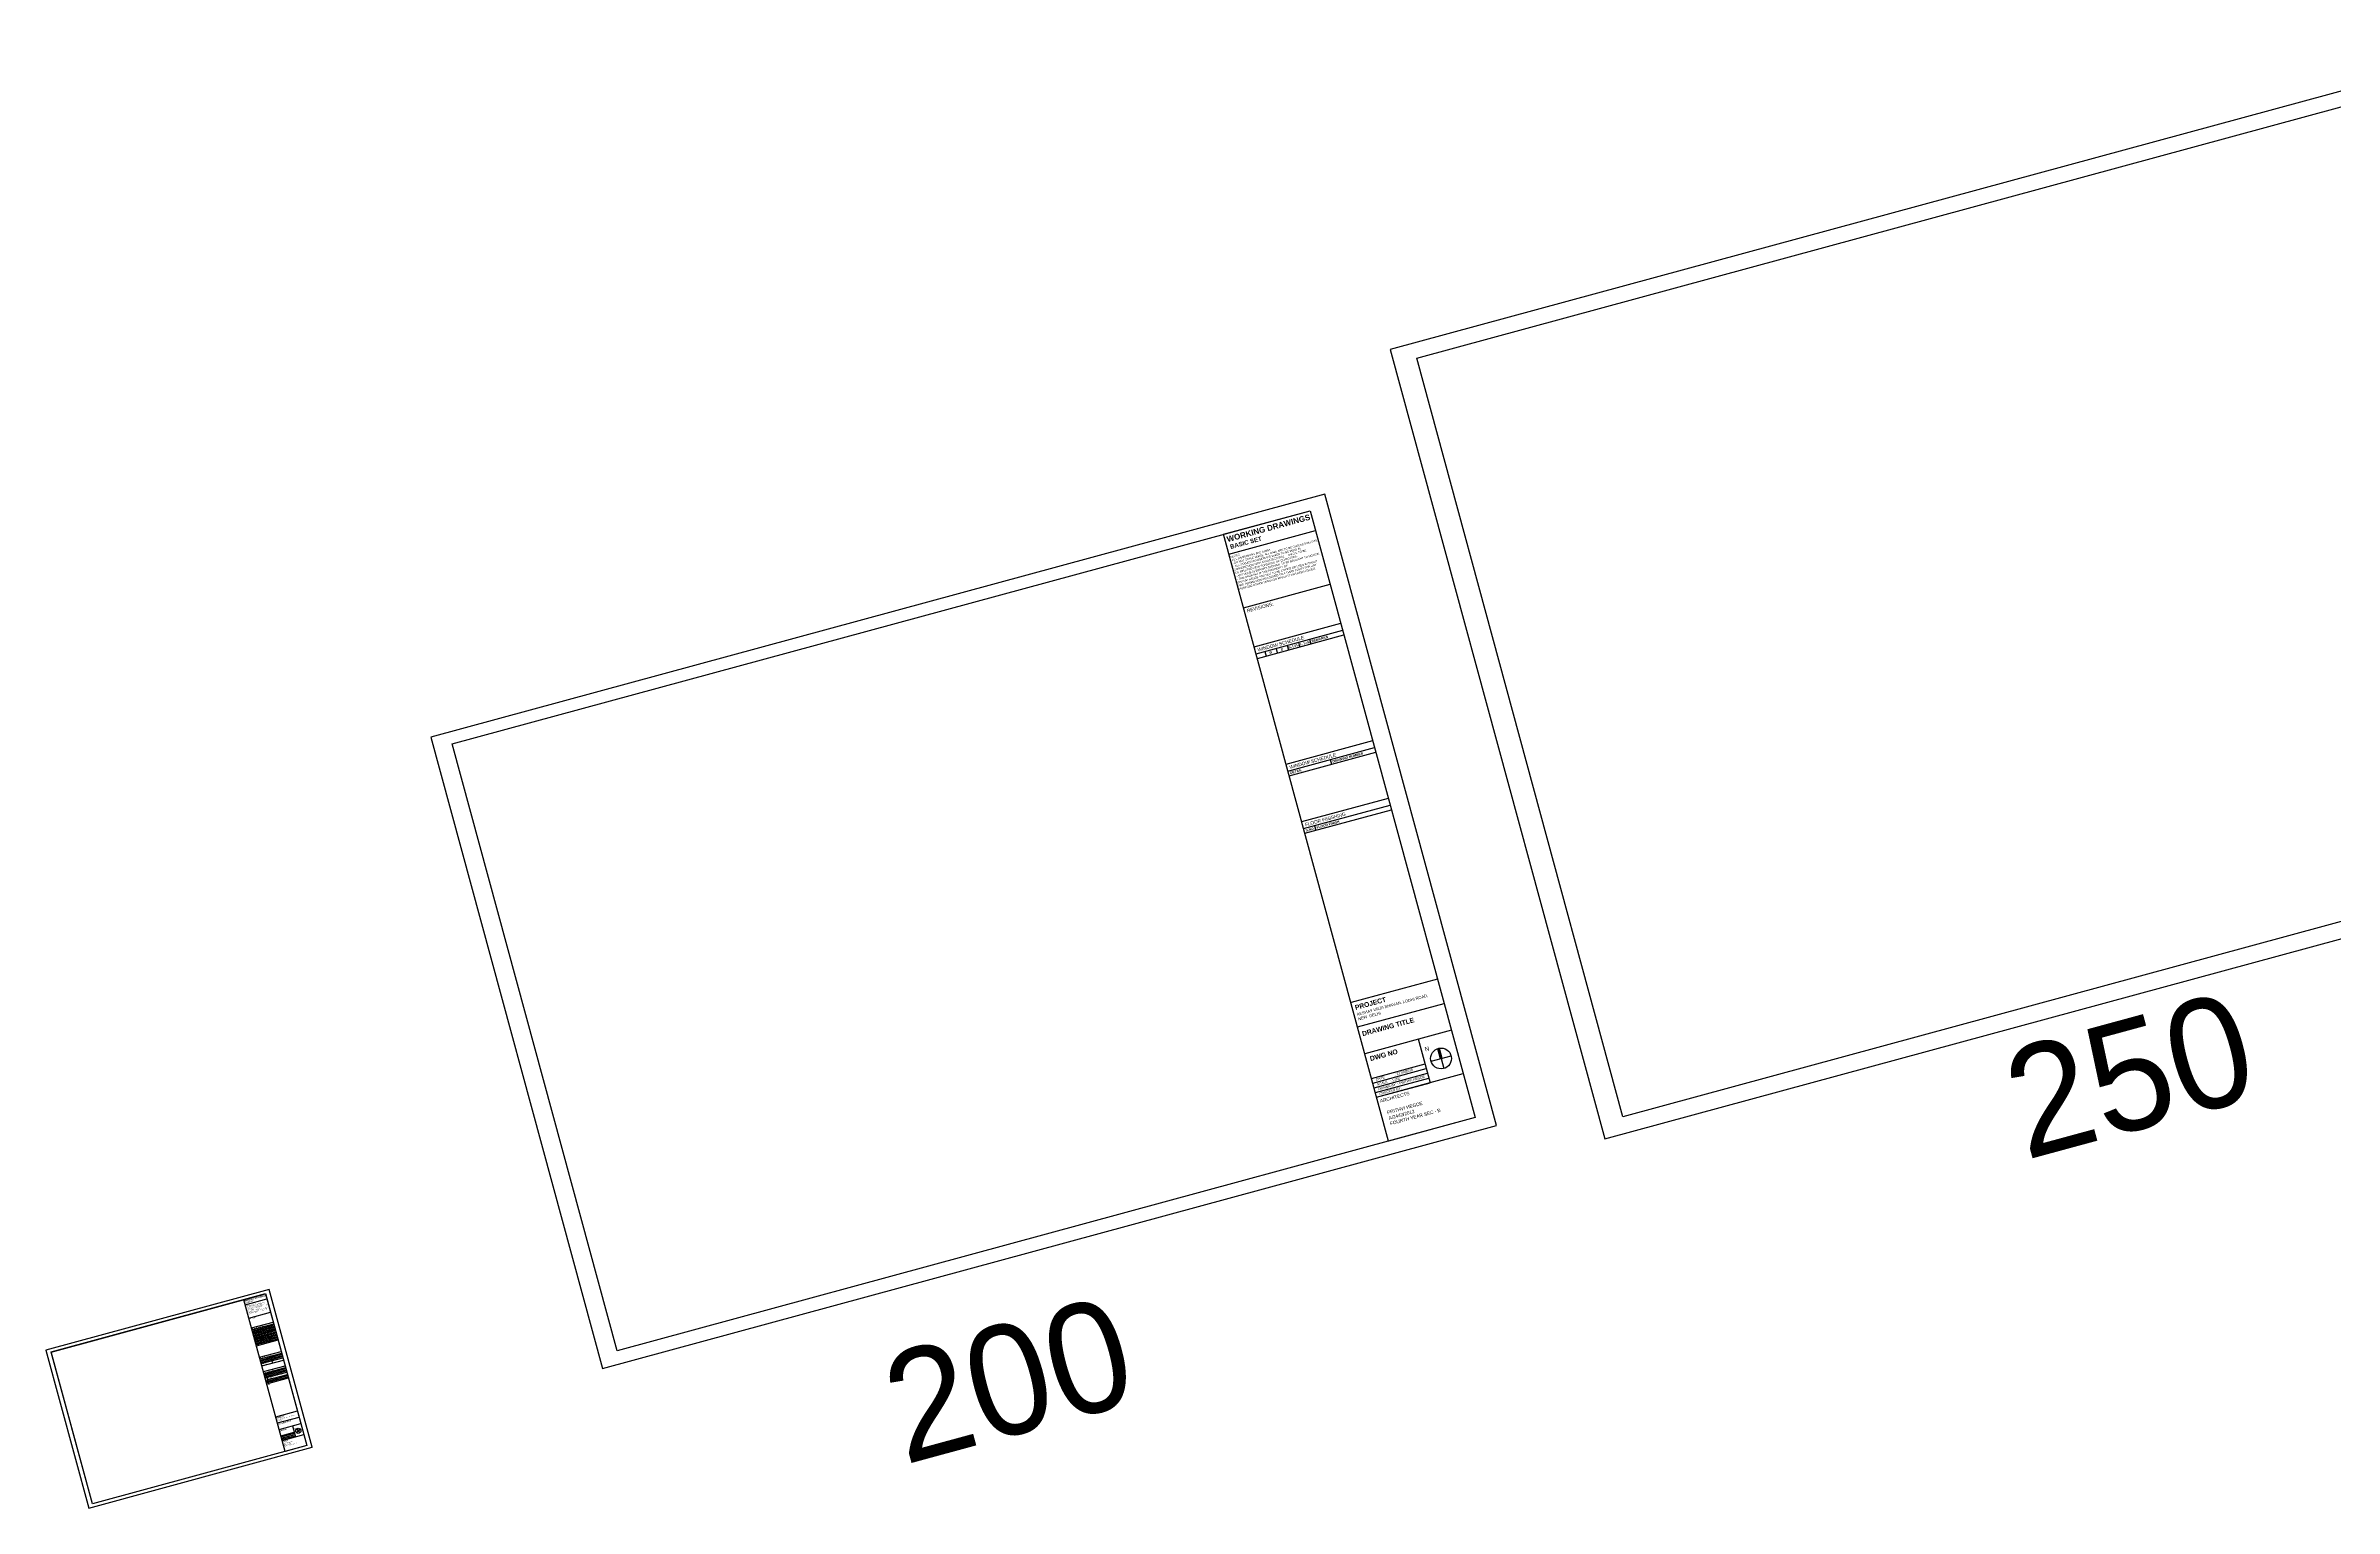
# Model space of a CAD drawing. Header units: millimetres. Extents: x -31731215 to 29997125, y -14487545 to 25622576.
# Drawn here: x 3354971 to 3770377, y -510468 to -244934 of the extents above; entities that cross this region are included whole.
import ezdxf

# ---------------------------------------------------------------- set-up
doc = ezdxf.new("R2010")
doc.units = ezdxf.units.MM
doc.header["$MEASUREMENT"] = 0
for name, color, linetype in [('A-MAGENTA', 6, 'Continuous'), ('TIT INNER', 8, 'Continuous'), ('title', 6, 'Continuous')]:
    doc.layers.add(name, color=color, linetype=linetype)
doc.layers.add('Text', color=11, linetype='Continuous', lineweight=9)
doc.styles.add('GOP', font='arial.ttf')

# ---------------------------------------------------------------- blocks, each defined once
blk = doc.blocks.new('SCEDULES')
at = {"layer": 'title', "color": 5}
for p, q in [((2899934, -1272757, 73), (2911934, -1272757, 73)), ((2899934, -1272757, 73), (2911934, -1272757, 73)), ((2899934, -1273395, 73), (2911934, -1273395, 73)), ((2901146, -1272119, 73), (2901146, -1281037, 73)), ((2902695, -1272119, 73), (2902695, -1281037, 73)), ((2904243, -1272119, 73), (2904243, -1281037, 73)), ((2905791, -1272119, 73), (2905791, -1281037, 73)), ((2907339, -1272119, 73), (2907339, -1281037, 73)), ((2899934, -1274033, 73), (2911934, -1274033, 73)), ((2899934, -1274672, 73), (2911934, -1274672, 73)), ((2899934, -1275293, 73), (2911934, -1275293, 73)), ((2899934, -1275293, 73), (2911934, -1275293, 73)), ((2899934, -1275931, 73), (2911934, -1275931, 73)), ((2899934, -1276569, 73), (2911934, -1276569, 73)), ((2899934, -1277207, 73), (2911934, -1277207, 73)), ((2899934, -1277207, 73), (2911934, -1277207, 73)), ((2899934, -1277846, 73), (2911934, -1277846, 73)), ((2899934, -1278484, 73), (2911934, -1278484, 73)), ((2899934, -1279122, 73), (2911934, -1279122, 73)), ((2899934, -1279760, 73), (2911934, -1279760, 73)), ((2899934, -1280398, 73), (2911934, -1280398, 73)), ((2899934, -1281037, 73), (2911934, -1281037, 73)), ((2899934, -1289020, 73), (2911934, -1289020, 73)), ((2899934, -1289658, 73), (2911934, -1289658, 73)), ((2899934, -1290296, 73), (2911934, -1290296, 73)), ((2899934, -1290935, 73), (2911934, -1290935, 73)), ((2899934, -1292211, 73), (2911934, -1292211, 73)), ((2899934, -1296986, 73), (2911934, -1296986, 73)), ((2899934, -1297625, 73), (2911934, -1297625, 73)), ((2901003, -1296348, 73), (2901003, -1302730, 73)), ((2905791, -1288382, 73), (2905791, -1292211, 73)), ((2899934, -1298263, 73), (2911934, -1298263, 73)), ((2899934, -1298901, 73), (2911934, -1298901, 73)), ((2899934, -1300177, 73), (2911934, -1300177, 73)), ((2899934, -1300816, 73), (2911934, -1300816, 73)), ((2899934, -1301454, 73), (2911934, -1301454, 73)), ((2899934, -1302092, 73), (2911934, -1302092, 73))]:
    blk.add_line(p, q, dxfattribs=at)
at = {"layer": 'Text', "attachment_point": 1}
for s, width, insert, char_height in [('W1', 2581.5, (2900126, -1272903, 131), 319.1), ('1000', 2581.5, (2901440, -1272903, 131), 319.1), ('{\\fArial|b1|i0|c0|p34;W}', 2581.5, (2901677, -1272312, 15), 319.1), ('1300', 2581.5, (2902988, -1272903, 131), 319.1), ('{\\fArial|b1|i0|c0|p34;D}', 2581.5, (2903271, -1272312, 15), 319.1), ('{\\fArial|b1|i0|c0|p34;S. LVL}', 2581.5, (2904337, -1272278, 15), 319.1), ('1000', 2581.5, (2904537, -1272903, 131), 319.1), ('{\\fArial|b1|i0|c0|p34;L. LVL}', 2581.5, (2905926, -1272278, 15), 319.1), ('2300', 2581.5, (2906085, -1272903, 131), 319.1), ('\\pt1914.6;ALUMINUM GLASS ', 8142.71, (2907380, -1272903, 131), 319.1), ('{\\fArial|b1|i0|c0|p34;REMARKS}', 2581.5, (2907545, -1272278, 15), 319.1), ('W2', 2581.5, (2900126, -1273541, 131), 319.1), ('W3', 2581.5, (2900126, -1274179, 131), 319.1), ('D1', 2581.5, (2900126, -1275439, 131), 319.1), ('D2', 2581.5, (2900126, -1276077, 131), 319.1), ('D3', 2581.5, (2900126, -1276715, 131), 319.1), ('D4', 2581.5, (2900126, -1277353, 131), 319.1), ('D5', 2581.5, (2900126, -1277992, 131), 319.1), ('D6', 2581.5, (2900126, -1278630, 131), 319.1), ('D7', 2581.5, (2900126, -1279268, 131), 319.1), ('D8', 2581.5, (2900126, -1279906, 131), 319.1), ('D9', 2581.5, (2900126, -1280544, 131), 319.1), ('V', 2581.5, (2900206, -1274801, 196), 319), ('900', 2581.5, (2901440, -1277992, 131), 319.1), ('2000', 2581.5, (2901440, -1273541, 131), 319.1), ('2000', 2581.5, (2901440, -1276077, 131), 319.1), ('2400', 2581.5, (2901440, -1276715, 131), 319.1), ('750', 2581.5, (2901440, -1277353, 131), 319.1), ('2000', 2581.5, (2901440, -1278630, 131), 319.1), ('700', 2581.5, (2901440, -1279906, 131), 319.1), ('1200', 2581.5, (2901440, -1274179, 131), 319.1), ('100', 2581.5, (2901440, -1274801, 131), 319.1), ('1200', 2581.5, (2901440, -1275439, 131), 319.1), ('1000', 2581.5, (2901440, -1279268, 131), 319.1), ('1500', 2581.5, (2901440, -1280544, 131), 319.1), ('500', 2581.5, (2902988, -1274801, 131), 319.1), ('2100', 2581.5, (2902988, -1275439, 131), 319.1), ('2100', 2581.5, (2902988, -1276077, 131), 319.1), ('2100', 2581.5, (2902988, -1276715, 131), 319.1), ('2100', 2581.5, (2902988, -1277353, 131), 319.1), ('2100', 2581.5, (2902988, -1277992, 131), 319.1), ('2100', 2581.5, (2902988, -1278630, 131), 319.1), ('2100', 2581.5, (2902988, -1279268, 131), 319.1), ('2100', 2581.5, (2902988, -1279906, 131), 319.1), ('2100', 2581.5, (2902988, -1280544, 131), 319.1), ('1500', 2581.5, (2902988, -1273541, 131), 319.1), ('1000', 2581.5, (2902988, -1274179, 131), 319.1), ('1000', 2581.5, (2904537, -1273541, 131), 319.1), ('1800', 2581.5, (2904537, -1274179, 131), 319.1), ('1800', 2581.5, (2904537, -1274801, 131), 319.1), ('_', 2581.5, (2904801, -1275251, 15), 319), ('_', 2581.5, (2904801, -1275889, 15), 319), ('_', 2581.5, (2904801, -1276527, 15), 319), ('_', 2581.5, (2904801, -1277165, 15), 319), ('_', 2581.5, (2904801, -1279080, 15), 319), ('2500', 2581.5, (2906085, -1273541, 131), 319.1), ('2800', 2581.5, (2906085, -1274179, 131), 319.1), ('2300', 2581.5, (2906085, -1274801, 131), 319.1), ('2100', 2581.5, (2906085, -1275439, 131), 319.1), ('2100', 2581.5, (2906085, -1276077, 131), 319.1), ('2100', 2581.5, (2906085, -1276715, 131), 319.1), ('2100', 2581.5, (2906085, -1277353, 131), 319.1), ('2100', 2581.5, (2906085, -1277992, 131), 319.1), ('2100', 2581.5, (2906085, -1278630, 131), 319.1), ('2100', 2581.5, (2906085, -1279268, 131), 319.1), ('2100', 2581.5, (2906085, -1279906, 131), 319.1), ('2100', 2581.5, (2906085, -1280544, 131), 319.1), ('\\pt1914.6;ALUMINUM GLASS ', 8142.71, (2907380, -1273541, 131), 319.1), ('\\pt1914.6;ALUMINUM GLASS ', 8142.71, (2907380, -1274179, 131), 319.1), ('\\pt1914.6;ALUMINUM GLASS ', 8142.71, (2907380, -1274801, 131), 319.1), ('\\pt1914.6;ALUMINUM GLASS ', 8142.71, (2907380, -1276715, 131), 319.1), ('\\pt1914.6;ALUMINUM GLASS ', 8142.71, (2907380, -1277353, 131), 319.1), ('\\pt1914.6;ALUMINUM GLASS ', 8142.71, (2907380, -1277992, 131), 319.1), ('\\pt1914.6;ALUMINUM GLASS ', 8142.71, (2907380, -1279268, 131), 319.1), ('\\pt1914.6;ALUMINUM GLASS ', 8142.71, (2907380, -1279906, 131), 319.1), ('\\pt1914.6;ALUMINUM GLASS ', 8142.71, (2907380, -1280544, 131), 319.1), ('\\pt1914.6;WOODEN PLY', 8142.71, (2907380, -1275439, 131), 319.1), ('\\pt1914.6;WOODEN PLY ', 8142.71, (2907380, -1276077, 131), 319.1), ('\\pt1914.6;FIRE RATED', 8142.71, (2907380, -1278630, 131), 319.1), ('TOILET DETAIL', 5361.55, (2900141, -1289179, 15), 319.1), ('{\\fArial|b1|i0|c0|p34;S.NO.}', 7303.14, (2900141, -1296507, 15), 319.1), ('STAIRCASE DETAIL', 9299.28, (2900141, -1290456, 15), 319.1), ('DOOR WINDOW SCHEDULE', 5361.55, (2900141, -1291094, 15), 319.1), ('{\\fArial|b1|i0|c0|p34;DETAIL}', 2581.5, (2900141, -1288541, 15), 319.1), ('LIFT CORE DETAIL', 9069.7, (2900141, -1289817, 15), 319.1), ('F', 5361.55, (2900141, -1297146, 15), 319), ('F1', 5361.55, (2900141, -1297784, 15), 319.1), ('SAWN KOTA STONE ', 7303.14, (2901645, -1297784, 15), 319.1), ('GRANITE  FLOORING 600 X 600 ', 9593.69, (2901645, -1297146, 15), 319.1), ('{\\fArial|b1|i0|c0|p34;FLOOR FINISH  }', 7303.14, (2901645, -1296507, 15), 319.1), ('S015', 5361.55, (2905943, -1289179, 15), 319.1), ('S014', 5361.55, (2905943, -1289789, 15), 319.1), ('S012, S013', 5361.55, (2905943, -1290449, 15), 319.1), ('S017', 5361.55, (2905943, -1291076, 15), 319.1), ('{\\fArial|b1|i0|c0|p34;DRAWING NUMBER}', 7303.14, (2905997, -1288541, 15), 319.1), ('F2', 5361.55, (2900141, -1298422, 15), 319.1), ('F3 ', 5361.55, (2900141, -1299060, 15), 319.1), ('F4', 5361.55, (2900141, -1300337, 15), 319.1), ('F5', 5361.55, (2900141, -1300975, 15), 319.1), ('F6', 5361.55, (2900141, -1301613, 15), 319.1), ('IPS 1:1.5:3 (CEMENT, SAND AND STONE AGGREGATES)', 10289.54, (2901645, -1299060, 15), 319.1), ('VITRIFED TILE FLOORING 600 X 600', 10149.5, (2901645, -1298422, 15), 319.1), ('VITRIFIED TILE FLOORING 300 X 300', 10617.92, (2901645, -1300337, 15), 319.1), ('WOODEN FLOORING', 7303.14, (2901645, -1301613, 15), 319.1), ('CEMENT TILE PAVING', 7303.14, (2901645, -1300975, 15), 319.1)]:
    blk.add_mtext_dynamic_manual_height_columns(s, width=width, gutter_width=1, heights=[0], dxfattribs=dict(at, insert=insert, char_height=char_height))

msp = doc.modelspace()

# ---------------------------------------------------------------- hatches: boundary and pattern name
at = {"layer": 'title'}
h = msp.add_hatch(color=5, dxfattribs=at)
h.dxf.hatch_style = 1
h.paths.add_polyline_path([(3607597.322, -427025.507), (3607905.694, -426941.674), (3608399.078, -428756.541), (3608090.706, -428840.374)])
h = msp.add_hatch(color=5, dxfattribs=at)
h.dxf.hatch_style = 1
h.paths.add_polyline_path([(3400488.963, -496053.546), (3400552.417, -496005.069), (3400837.719, -496378.516), (3400774.266, -496426.993)])

# ---------------------------------------------------------------- linework, layer by layer
for points in [[(3603828.156, -301661.066), (3798539.982, -248727.33), (3835980.918, -386450.329), (3641269.092, -439384.065)], [(3428721.226, -371702.962), (3584490.687, -329355.973), (3614443.435, -439534.372), (3458673.974, -481881.362)], [(3355935.899, -482094.417), (3394878.264, -471507.669), (3402366.451, -499052.269), (3363424.086, -509639.016)], [(3355946.715, -482135.763), (3394870.304, -471554.12), (3402354.881, -499085.439), (3363431.292, -509667.082)]]:
    msp.add_lwpolyline(points, close=True)
at = {"layer": 'Defpoints'}
for points in [[(3637960.946, -443388.947), (3840847.303, -388232.908), (3801890.481, -244933.864), (3599004.124, -300089.903)], [(3456027.458, -485085.267), (3618336.543, -440960.436), (3587171.086, -326321.201), (3424862, -370446.032)], [(3456027.458, -485085.267), (3618336.543, -440960.436), (3587171.086, -326321.201), (3424862, -370446.032)], [(3456027.458, -485085.267), (3618336.543, -440960.436), (3587171.086, -326321.201), (3424862, -370446.032)], [(3456027.458, -485085.267), (3618336.543, -440960.436), (3587171.086, -326321.201), (3424862, -370446.032)], [(3456028.698, -485089.831), (3618337.784, -440965), (3587172.327, -326325.765), (3424863.241, -370450.596)], [(3362762.457, -510439.993), (3403339.728, -499408.785), (3395548.364, -470748.976), (3354971.093, -481780.184)]]:
    msp.add_lwpolyline(points, close=True, dxfattribs=at)
at = {"layer": 'Defpoints', "color": 7, "lineweight": 9, "ltscale": 100}
msp.add_lwpolyline([(3362769.982, -510467.672), (3354971.093, -481780.184), (3395528.8, -470754.295), (3403327.689, -499441.783)], close=True, dxfattribs=at)
at = {"layer": 'TIT INNER'}
for p, q in [((3595632.891, -432443.853), (3605335.238, -429806.204)), ((3595863.607, -433292.521), (3605565.954, -430654.872)), ((3596094.323, -434141.189), (3605796.67, -431503.54)), ((3596325.04, -434989.857), (3606027.386, -432352.207)), ((3596555.756, -435838.524), (3606258.103, -433200.875)), ((3397654.513, -497313.664), (3400078.93, -496654.569)), ((3397712.164, -497525.729), (3400136.581, -496866.634)), ((3397769.815, -497737.793), (3400194.232, -497078.699)), ((3397827.466, -497949.858), (3400251.883, -497290.764)), ((3397885.117, -498161.923), (3400309.535, -497502.828))]:
    msp.add_line(p, q, dxfattribs=at)
at = {"layer": 'title', "color": 5}
for p, q in [((3569747.42, -337226.555), (3585468.476, -332952.679)), ((3572397.356, -346974.098), (3588118.412, -342700.222)), ((3574325.373, -354066.131), (3590046.429, -349792.255)), ((3574669.449, -355331.781), (3590390.505, -351057.905)), ((3574896.749, -356167.883), (3590617.805, -351894.007)), ((3584369.815, -352694.67), (3584597.115, -353530.772)), ((3576257.534, -354900.049), (3576484.834, -355736.151)), ((3578285.604, -354348.704), (3578512.905, -355184.806)), ((3580313.675, -353797.359), (3580540.975, -354633.462)), ((3582341.745, -353246.015), (3582569.045, -354082.117)), ((3580117.571, -375372.19), (3595838.626, -371098.314)), ((3580461.646, -376637.839), (3596182.702, -372363.963)), ((3580688.946, -377473.942), (3596410.002, -373200.065)), ((3588133.942, -374552.073), (3588361.242, -375388.176)), ((3582954.867, -385808.921), (3598675.923, -381535.044)), ((3583298.942, -387074.57), (3599019.998, -382800.694)), ((3583526.242, -387910.672), (3599247.298, -383636.796)), ((3585269.105, -386538.968), (3585496.405, -387375.07)), ((3591963.613, -418608.291), (3607684.669, -414334.415)), ((3593090.009, -423090.099), (3608811.065, -418816.223)), ((3594460.15, -427890.983), (3610181.206, -423617.107)), ((3604101.982, -425269.785), (3606258.103, -433200.875)), ((3607597.322, -427025.507), (3608090.706, -428840.374)), ((3607905.694, -426941.674), (3608399.078, -428756.541)), ((3596555.756, -435838.524), (3612276.811, -431564.648)), ((3606388.108, -429137.656), (3606471.941, -429446.028)), ((3606423.487, -429293.619), (3610066.297, -428303.297)), ((3608399.078, -428756.541), (3608090.706, -428840.374)), ((3608244.892, -428798.458), (3608740.053, -430619.863)), ((3391186.265, -473520.816), (3395114.634, -472452.863)), ((3391848.429, -475956.527), (3395776.798, -474888.574)), ((3392330.201, -477728.681), (3396258.57, -476660.727)), ((3392416.179, -478044.941), (3396344.548, -476976.987)), ((3393777.553, -483052.627), (3397705.922, -481984.673)), ((3393863.53, -483368.887), (3397791.899, -482300.933)), ((3394486.535, -485660.552), (3398414.904, -484592.598)), ((3394572.512, -485976.812), (3398500.881, -484908.858)), ((3396737.635, -493856.441), (3400666.004, -492788.487)), ((3397019.099, -494976.353), (3400947.468, -493908.399)), ((3397361.469, -496175.995), (3401289.838, -495108.041)), ((3397885.117, -498161.923), (3401813.486, -497093.969)), ((3399770.764, -495521.012), (3400309.535, -497502.828)), ((3400408.307, -496656.33), (3400456.784, -496719.784)), ((3400431.2, -496689.084), (3401180.785, -496116.425)), ((3400488.963, -496053.546), (3400774.266, -496426.993)), ((3400552.417, -496005.069), (3400837.719, -496378.516)), ((3400837.719, -496378.516), (3400774.266, -496426.993)), ((3400805.993, -496402.755), (3401092.322, -496777.547))]:
    msp.add_line(p, q, dxfattribs=at)
for points in [[(3614443.435, -439534.372), (3598722.379, -443808.248), (3568769.631, -333629.849), (3584490.687, -329355.973)], [(3402354.881, -499085.439), (3398426.512, -500153.393), (3390941.935, -472622.074), (3394870.304, -471554.12)]]:
    msp.add_lwpolyline(points, close=True, dxfattribs=at)
for centre, radius in [((3608244.892, -428798.458), 1887.512), ((3400805.993, -496402.755), 471.65)]:
    msp.add_circle(centre, radius, dxfattribs=at)

# ---------------------------------------------------------------- block references
at = {"layer": 'A-MAGENTA', "xscale": 0.3392455718479244, "yscale": 0.3392455718479244, "zscale": 0.3392455718479244, "rotation": 15.20868761617166}
msp.add_blockref('SCEDULES', (2329868.183, -319681.976, -24.696), dxfattribs=at)

# ---------------------------------------------------------------- texts
at = {"layer": 'Defpoints', "char_height": 20000, "attachment_point": 1, "rotation": 15.20868762}
for s, insert in [('250', (3709076.398, -427980.505)), ('200', (3505578.364, -483302.832))]:
    msp.add_mtext_dynamic_manual_height_columns(s, width=81143.77953, gutter_width=1000, heights=[0], dxfattribs=dict(at, insert=insert))
at = {"layer": 'Text', "char_height": 433.22399, "attachment_point": 1, "rotation": 15.20868762}
for s, width, insert in [('{\\fArial|b1|i0|c0|p34;L. LVL}', 2581.5, (3582575.554, -353406.365, -78.842)), ('{\\fArial|b1|i0|c0|p34;REMARKS}', 2581.5, (3584697.186, -352829.585, -78.842)), ('{\\fArial|b1|i0|c0|p34;W}', 2581.5, (3577021.444, -354964.549, -78.842)), ('{\\fArial|b1|i0|c0|p34;D}', 2581.5, (3579109.61, -354396.867, -78.842)), ('{\\fArial|b1|i0|c0|p34;S. LVL}', 2581.5, (3580494.019, -353972.244, -78.842)), ('{\\fArial|b1|i0|c0|p34;DRAWING NUMBER}', 7303.14159, (3588461.313, -374686.988, -78.842)), ('{\\fArial|b1|i0|c0|p34;DETAIL}', 2581.5, (3580789.017, -376772.754, -78.842)), ('{\\fArial|b1|i0|c0|p34;FLOOR FINISH  }', 7303.14159, (3585596.476, -386673.883, -78.842)), ('{\\fArial|b1|i0|c0|p34;S.NO.}', 7303.14159, (3583626.313, -387209.485, -78.842))]:
    msp.add_mtext_dynamic_manual_height_columns(s, width=width, gutter_width=1, heights=[0], dxfattribs=dict(at, insert=insert))
at = {"layer": 'title', "color": 1, "attachment_point": 1, "rotation": 15.20868762}
for s, insert, char_height, width in [('{\\fArial|b1|i0|c0|p34;\\C7;WORKING DRAWINGS}', (3569232.343, -334063.9), 1038.5823, 24043.13909), ('{\\fArial|b1|i0|c0|p34;BASIC SET }', (3569863.98, -335538.333), 791.52283, 24043.13909), ('{\\fArial|b1|i0|c0|p34;\\C7;PROJECT\\C1;\\P\\fArial|b0|i0|c0|p34;\\H0.59046x;AKSHAY URJA BHAVAN, LODHI ROAD, \\PNEW  DELHI}', (3592520.796, -419155.504), 879.46981, 17095.24932), ('{\\fArial|b1|i0|c0|p34;\\C7;DRAWING TITLE}', (3593808.138, -423911.245), 879.46981, 19882.15431), ('{\\fArial|b1|i0|c0|p34;\\C7;DWG NO}', (3595228.084, -428430.971), 879.46981, 15329.133), ('{\\fArial|b0|i0|c238|p34;N}', (3605200.145, -426765.679), 798.90946, 20701.78703), ('{\\fArial|b0|i0|c238|p34;DATE^I^I: }22/09/2016', (3596360.655, -432411.822), 443.25278, 20701.78703), ('{\\fArial|b0|i0|c238|p34;DRAWN BY  : }PRITHVI HEGDE', (3596746.824, -434172.545), 443.25278, 20701.78703), ('\\pt5762.3;SCALE   : 1:250', (3596540.876, -433317.144), 443.25278, 20701.78703), ('CHECKED BY:{\\fArial|b0|i0|c238|p34; }', (3596977.54, -435021.213), 443.25278, 20701.78703), ('{\\H0.704x;PRITHVI HEGDE\\PA/2442/2012\\PFOURTH YEAR SEC - B}', (3598379.361, -438351.365), 879.46981, 17095.24932), ('{\\fArial|b1|i0|c0|p34;\\C7;WORKING DRAWINGS}', (3391057.558, -472730.534), 259.52039, 6007.8867), ('{\\fArial|b1|i0|c0|p34;BASIC SET }', (3391215.391, -473098.964), 197.7853, 6007.8867), ('{\\fRaleway ExtraBold|b1|i0|c0|p34;\\C7;PROJECT\\fArial|b1|i0|c0|p34;\\C1;\\P\\fRaleway|b0|i0|c0|p34;\\H0.59046x;AKSHAY URJA BHAVAN, LODHI ROAD, \\PNEW  DELHI}', (3396876.864, -493993.178), 219.76144, 4271.75173), ('{\\fRaleway ExtraBold|b1|i0|c0|p34;\\C7;DRAWING TITLE}', (3397155.795, -495117.321), 219.76144, 4968.14206), ('{\\fRaleway ExtraBold|b1|i0|c0|p34;\\C7;DWG NO}', (3397490.592, -496309.306), 219.76144, 3830.43553), ('{\\fRaleway|b0|i0|c238|p34;DATE}    {\\fCentury Gothic|b0|i0|c238|p34;: \\fCentury Gothic|b0|i0|c0|p34;22/12/2016}', (3397747.682, -497329.769), 110.759768, 5172.95144), ('\\pt1439.9;{\\fRaleway|b0|i0|c0|p34;SCALE         \\fCentury Gothic|b0|i0|c0|p34;:} ', (3397792.715, -497555.991), 110.75977, 5172.95144), ('{\\fRaleway|b0|i0|c0|p34;NAME          \\fCentury Gothic|b0|i0|c0|p34;:\\fRaleway|b0|i0|c238|p34; \\fRaleway|b0|i0|c0|p34;PRITHVI HEGDE}', (3397844.177, -497769.738), 110.759768, 5172.95144), ('{\\fRaleway|b0|i0|c0|p34;ROLL NO\\fRaleway|b0|i0|c238|p34; \\fRaleway|b0|i0|c0|p34;    \\fCentury Gothic|b0|i0|c238|p34;:\\fRaleway|b0|i0|c238|p34; \\fCentury Gothic|b0|i0|c0|p34;A/2442/2012}', (3397901.829, -497981.802), 110.759768, 5172.95144), ('{\\fRaleway|b0|i0|c0|p34;\\H0.704x;PRITHVI HEGDE\\P\\fCentury Gothic|b0|i0|c0|p34;A/2442/2012\\fRaleway|b0|i0|c0|p34;\\PFOURTH YEAR SEC - B}', (3398120.344, -498685.508), 219.76144, 3830.43553), ('{\\fArial|b0|i0|c238|p34;N}', (3400045.173, -495894.805), 199.63107, 5172.95144)]:
    msp.add_mtext(s, dxfattribs=dict(at, insert=insert, char_height=char_height, width=width))
at = {"layer": 'title', "color": 5, "attachment_point": 1, "rotation": 15.20868762, "style": 'GOP'}
for s, insert, char_height, width in [('NOTES\\P-ALL DIMENSIONS ARE IN MM.\\P- DO NOT SCALE DWGS, ALL DIMS ARE TO BE CHECKED ON SITE\\P- ALL STRUCTURAL/SERVICE DWGS TO BE READ IN CONJUNCTION WITH ARCHITECTURAL     DWGS, TO BE CO-RELATED WITH SCHEDULE OF QUANTITIES.\\P- ANY DOUBTS/ERRORS IN DWGS. TO BE BROUGHT TO NOTICE.\\P- THIS DRAWING IS THE PROPERTY OF \\PPRITHVI HEGDE AND NOT TO BE COPIED OR USED WITHOUT HER PERMISSION OR LOANED TO A THIRD PARTY FOR ANY PURPOSE OTHER THAN FOR WHICH IT HAS BEEN ISSUED.', (3569997.913, -337581.615), 361.69421, 16056.75425), ('NOTES\\P- ALL DIMENSIONS ARE IN MM.\\P- DO NOT SCALE DWGS, ALL DIMS ARE TO BE CHECKED ON SITE\\P- ALL STRUCTURAL/SERVICE DWGS TO BE READ IN CONJUNCTION WITH ARCHITECTURAL     DWGS, TO BE CO-RELATED WITH SCHEDULE OF QUANTITIES.\\P- ANY DOUBTS/ERRORS IN DWGS. TO BE BROUGHT TO NOTICE OF THE ARCHITECT.\\P- THIS DRAWING IS THE PROPERTY OF \\PPRITHVI HEGDE AND NOT TO BE COPIED OR USED WITHOUT HER PERMISSION OR LOANED TO A THIRD PARTY FOR ANY PURPOSE OTHER THAN FOR WHICH IT HAS BEEN ISSUED.', (3391248.858, -473609.539), 90.379955, 4012.25314)]:
    msp.add_mtext(s, dxfattribs=dict(at, insert=insert, char_height=char_height, width=width))
at = {"layer": 'title', "color": 7, "attachment_point": 1, "rotation": 15.20868762, "style": 'GOP'}
for s, insert, char_height, width in [('{\\fArial|b0|i0|c0|p34;\\C7;REVISIONS:}', (3572930.922, -347241.652), 619.14674, 20701.78703), ('WINDOW SCHEDULE', (3574858.939, -354333.685), 619.14674, 20701.78703), ('WINDOW SCHEDULE', (3580651.136, -375639.743), 619.14674, 20701.78703), ('FLOOR FINISHING', (3583488.433, -386076.474), 619.14674, 20701.78703), ('{\\fArial|b0|i0|c0|p34;ARCHITECTS}', (3597086.95, -436257), 619.14674, 20701.78703), ('{\\fArial|b0|i0|c0|p34;\\C7;REVISIONS:}', (3391981.757, -476023.384), 154.71206, 5172.95144), ('WINDOW SCHEDULE', (3392463.529, -477795.537), 154.71206, 5172.95144), ('WINDOW SCHEDULE', (3393910.88, -483119.483), 154.71206, 5172.95144), ('FLOOR FINISHING', (3394619.862, -485727.408), 154.71206, 5172.95144), ('{\\fRaleway ExtraBold|b1|i0|c0|p34;NAME}', (3398017.852, -498266.491), 223.22359, 5172.95144)]:
    msp.add_mtext(s, dxfattribs=dict(at, insert=insert, char_height=char_height, width=width))

doc.saveas('drawing.dxf')
